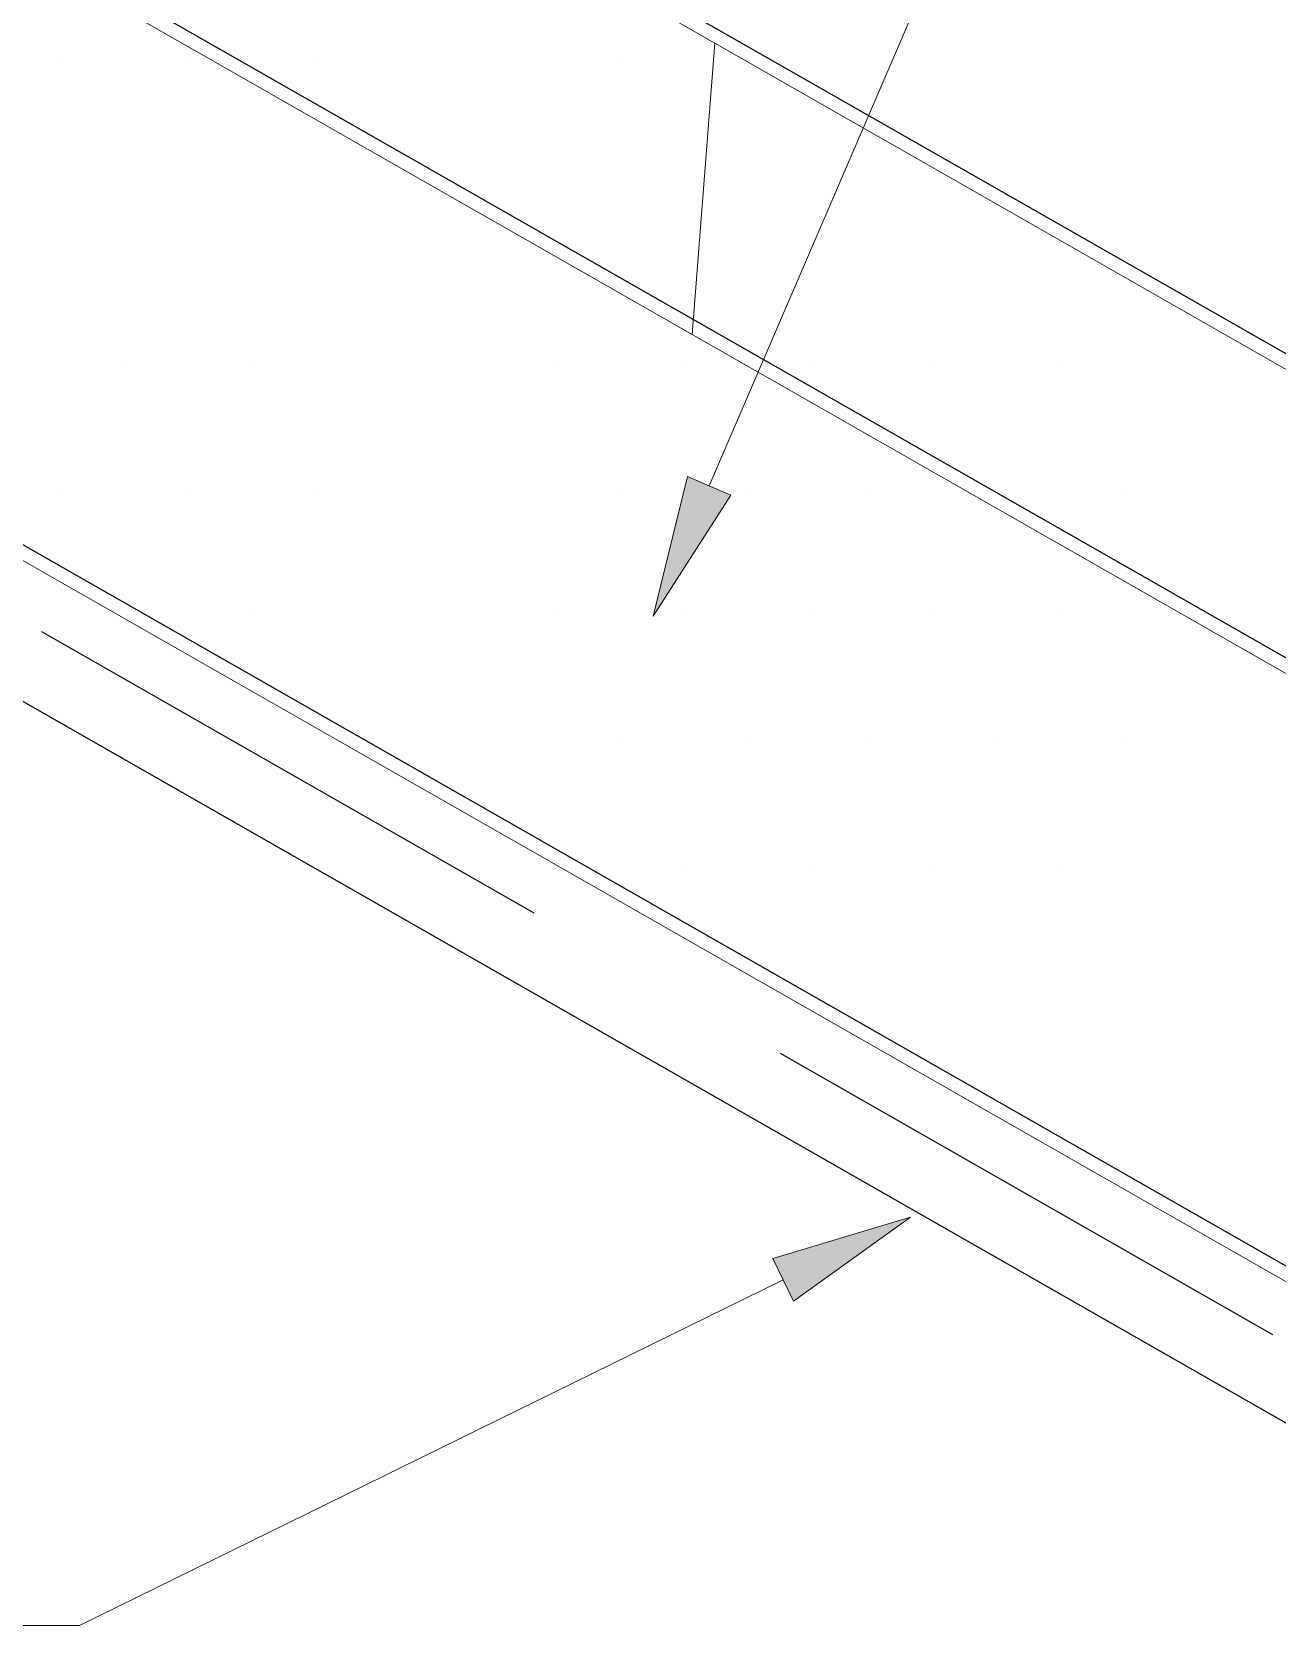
# Model space of a CAD drawing. Extents: x -1140 to 5605, y -816 to 2382.
# Drawn here: x -521.1 to -481.6, y 295 to 345.8 of the extents above; entities that cross this region are included whole.
import ezdxf

# ---------------------------------------------------------------- set-up
doc = ezdxf.new("R2010")
doc.units = 0
doc.header["$MEASUREMENT"] = 0
doc.linetypes.add('AI-Linetype-54', pattern=[27.008151, 18.005434, -9.002717])
for name, color, linetype, lineweight in [('.ATI-HATCH', 7, 'Continuous', 0), ('.ATI-TEXT', 7, 'Continuous', 0), ('G-ANNO-TTLB', 7, 'Continuous', 0), ('TYVEK', 7, 'Continuous', 0)]:
    doc.layers.add(name, color=color, linetype=linetype, lineweight=lineweight)

# ---------------------------------------------------------------- blocks, each defined once
blk = doc.blocks.new('Block_22')
at = {"layer": '.ATI-HATCH'}
for points, knots in [([(-564.177, 382.372), (-564.177, 382.372), (-572.578, 377.512), (-572.578, 377.512), (-572.578, 377.512), (-500.137, 336.146), (-500.137, 336.146), (-500.137, 336.146), (-499.417, 345.393), (-499.417, 345.393), (-499.417, 345.393), (-564.177, 382.372), (-564.177, 382.372)], [0, 0, 0, 0, 1, 1, 1, 2, 2, 2, 3, 3, 3, 4, 4, 4, 4]), ([(-572.578, 377.512), (-572.578, 377.512), (-580.979, 372.652), (-580.979, 372.652), (-580.979, 372.652), (-589.38, 367.791), (-589.38, 367.791), (-589.38, 367.791), (-454.944, 291.025), (-454.944, 291.025), (-454.944, 291.025), (-438.142, 300.746), (-438.142, 300.746), (-438.142, 300.746), (-572.578, 377.512), (-572.578, 377.512)], [0, 0, 0, 0, 1, 1, 1, 2, 2, 2, 3, 3, 3, 4, 4, 4, 5, 5, 5, 5]), ([(-499.417, 345.393), (-499.417, 345.393), (-500.137, 336.146), (-500.137, 336.146), (-500.137, 336.146), (-456.915, 311.466), (-456.915, 311.466), (-456.915, 311.466), (-456.196, 320.713), (-456.196, 320.713), (-456.196, 320.713), (-499.417, 345.393), (-499.417, 345.393)], [0, 0, 0, 0, 1, 1, 1, 2, 2, 2, 3, 3, 3, 4, 4, 4, 4])]:
    blk.add_open_spline(points, degree=3, knots=knots, dxfattribs=at)
at = {"layer": '.ATI-HATCH', "color": 8, "lineweight": 0, "true_color": 0x808080}
for points in [[(-520.089, 344.76), (-520.089, 344.76), (-520.089, 344.76), (-520.089, 344.76)], [(-518.738, 344.76), (-518.738, 344.76), (-518.738, 344.76), (-518.738, 344.76)], [(-517.388, 344.76), (-517.388, 344.76), (-517.388, 344.76), (-517.388, 344.76)], [(-516.038, 344.76), (-516.038, 344.76), (-516.038, 344.76), (-516.038, 344.76)], [(-514.687, 344.76), (-514.687, 344.76), (-514.687, 344.76), (-514.687, 344.76)], [(-513.337, 344.76), (-513.337, 344.76), (-513.337, 344.76), (-513.337, 344.76)], [(-511.986, 344.76), (-511.986, 344.76), (-511.986, 344.76), (-511.986, 344.76)], [(-510.636, 344.76), (-510.636, 344.76), (-510.636, 344.76), (-510.636, 344.76)], [(-509.286, 344.76), (-509.286, 344.76), (-509.286, 344.76), (-509.286, 344.76)], [(-507.935, 344.76), (-507.935, 344.76), (-507.935, 344.76), (-507.935, 344.76)], [(-506.585, 344.76), (-506.585, 344.76), (-506.585, 344.76), (-506.585, 344.76)], [(-505.234, 344.76), (-505.234, 344.76), (-505.234, 344.76), (-505.234, 344.76)], [(-503.884, 344.76), (-503.884, 344.76), (-503.884, 344.76), (-503.884, 344.76)], [(-502.534, 344.76), (-502.534, 344.76), (-502.534, 344.76), (-502.534, 344.76)], [(-501.183, 344.76), (-501.183, 344.76), (-501.183, 344.76), (-501.183, 344.76)], [(-499.833, 344.76), (-499.833, 344.76), (-499.833, 344.76), (-499.833, 344.76)], [(-498.482, 344.76), (-498.482, 344.76), (-498.482, 344.76), (-498.482, 344.76)], [(-520.764, 343.41), (-520.764, 343.41), (-520.764, 343.41), (-520.764, 343.41)], [(-519.414, 343.41), (-519.414, 343.41), (-519.414, 343.41), (-519.414, 343.41)], [(-518.063, 343.41), (-518.063, 343.41), (-518.063, 343.41), (-518.063, 343.41)], [(-516.713, 343.41), (-516.713, 343.41), (-516.713, 343.41), (-516.713, 343.41)], [(-515.362, 343.41), (-515.362, 343.41), (-515.362, 343.41), (-515.362, 343.41)], [(-514.012, 343.41), (-514.012, 343.41), (-514.012, 343.41), (-514.012, 343.41)], [(-512.662, 343.41), (-512.662, 343.41), (-512.662, 343.41), (-512.662, 343.41)], [(-511.311, 343.41), (-511.311, 343.41), (-511.311, 343.41), (-511.311, 343.41)], [(-509.961, 343.41), (-509.961, 343.41), (-509.961, 343.41), (-509.961, 343.41)], [(-508.61, 343.41), (-508.61, 343.41), (-508.61, 343.41), (-508.61, 343.41)], [(-507.26, 343.41), (-507.26, 343.41), (-507.26, 343.41), (-507.26, 343.41)], [(-505.91, 343.41), (-505.91, 343.41), (-505.91, 343.41), (-505.91, 343.41)], [(-504.559, 343.41), (-504.559, 343.41), (-504.559, 343.41), (-504.559, 343.41)], [(-503.209, 343.41), (-503.209, 343.41), (-503.209, 343.41), (-503.209, 343.41)], [(-501.858, 343.41), (-501.858, 343.41), (-501.858, 343.41), (-501.858, 343.41)], [(-500.508, 343.41), (-500.508, 343.41), (-500.508, 343.41), (-500.508, 343.41)], [(-499.158, 343.41), (-499.158, 343.41), (-499.158, 343.41), (-499.158, 343.41)], [(-497.807, 343.41), (-497.807, 343.41), (-497.807, 343.41), (-497.807, 343.41)], [(-496.457, 343.41), (-496.457, 343.41), (-496.457, 343.41), (-496.457, 343.41)], [(-520.089, 342.059), (-520.089, 342.059), (-520.089, 342.059), (-520.089, 342.059)], [(-518.738, 342.059), (-518.738, 342.059), (-518.738, 342.059), (-518.738, 342.059)], [(-517.388, 342.059), (-517.388, 342.059), (-517.388, 342.059), (-517.388, 342.059)], [(-516.038, 342.059), (-516.038, 342.059), (-516.038, 342.059), (-516.038, 342.059)], [(-514.687, 342.059), (-514.687, 342.059), (-514.687, 342.059), (-514.687, 342.059)], [(-513.337, 342.059), (-513.337, 342.059), (-513.337, 342.059), (-513.337, 342.059)], [(-511.986, 342.059), (-511.986, 342.059), (-511.986, 342.059), (-511.986, 342.059)], [(-510.636, 342.059), (-510.636, 342.059), (-510.636, 342.059), (-510.636, 342.059)], [(-509.286, 342.059), (-509.286, 342.059), (-509.286, 342.059), (-509.286, 342.059)], [(-507.935, 342.059), (-507.935, 342.059), (-507.935, 342.059), (-507.935, 342.059)], [(-506.585, 342.059), (-506.585, 342.059), (-506.585, 342.059), (-506.585, 342.059)], [(-505.234, 342.059), (-505.234, 342.059), (-505.234, 342.059), (-505.234, 342.059)], [(-503.884, 342.059), (-503.884, 342.059), (-503.884, 342.059), (-503.884, 342.059)], [(-502.534, 342.059), (-502.534, 342.059), (-502.534, 342.059), (-502.534, 342.059)], [(-501.183, 342.059), (-501.183, 342.059), (-501.183, 342.059), (-501.183, 342.059)], [(-499.833, 342.059), (-499.833, 342.059), (-499.833, 342.059), (-499.833, 342.059)], [(-498.482, 342.059), (-498.482, 342.059), (-498.482, 342.059), (-498.482, 342.059)], [(-497.132, 342.059), (-497.132, 342.059), (-497.132, 342.059), (-497.132, 342.059)], [(-495.782, 342.059), (-495.782, 342.059), (-495.782, 342.059), (-495.782, 342.059)], [(-494.431, 342.059), (-494.431, 342.059), (-494.431, 342.059), (-494.431, 342.059)], [(-520.764, 340.709), (-520.764, 340.709), (-520.764, 340.709), (-520.764, 340.709)], [(-519.414, 340.709), (-519.414, 340.709), (-519.414, 340.709), (-519.414, 340.709)], [(-518.063, 340.709), (-518.063, 340.709), (-518.063, 340.709), (-518.063, 340.709)], [(-516.713, 340.709), (-516.713, 340.709), (-516.713, 340.709), (-516.713, 340.709)], [(-515.362, 340.709), (-515.362, 340.709), (-515.362, 340.709), (-515.362, 340.709)], [(-514.012, 340.709), (-514.012, 340.709), (-514.012, 340.709), (-514.012, 340.709)], [(-512.662, 340.709), (-512.662, 340.709), (-512.662, 340.709), (-512.662, 340.709)], [(-511.311, 340.709), (-511.311, 340.709), (-511.311, 340.709), (-511.311, 340.709)], [(-509.961, 340.709), (-509.961, 340.709), (-509.961, 340.709), (-509.961, 340.709)], [(-508.61, 340.709), (-508.61, 340.709), (-508.61, 340.709), (-508.61, 340.709)], [(-507.26, 340.709), (-507.26, 340.709), (-507.26, 340.709), (-507.26, 340.709)], [(-505.91, 340.709), (-505.91, 340.709), (-505.91, 340.709), (-505.91, 340.709)], [(-504.559, 340.709), (-504.559, 340.709), (-504.559, 340.709), (-504.559, 340.709)], [(-503.209, 340.709), (-503.209, 340.709), (-503.209, 340.709), (-503.209, 340.709)], [(-501.858, 340.709), (-501.858, 340.709), (-501.858, 340.709), (-501.858, 340.709)], [(-500.508, 340.709), (-500.508, 340.709), (-500.508, 340.709), (-500.508, 340.709)], [(-499.158, 340.709), (-499.158, 340.709), (-499.158, 340.709), (-499.158, 340.709)], [(-497.807, 340.709), (-497.807, 340.709), (-497.807, 340.709), (-497.807, 340.709)], [(-496.457, 340.709), (-496.457, 340.709), (-496.457, 340.709), (-496.457, 340.709)], [(-495.106, 340.709), (-495.106, 340.709), (-495.106, 340.709), (-495.106, 340.709)], [(-493.756, 340.709), (-493.756, 340.709), (-493.756, 340.709), (-493.756, 340.709)], [(-492.406, 340.709), (-492.406, 340.709), (-492.406, 340.709), (-492.406, 340.709)], [(-520.089, 339.358), (-520.089, 339.358), (-520.089, 339.358), (-520.089, 339.358)], [(-518.738, 339.358), (-518.738, 339.358), (-518.738, 339.358), (-518.738, 339.358)], [(-517.388, 339.358), (-517.388, 339.358), (-517.388, 339.358), (-517.388, 339.358)], [(-516.038, 339.358), (-516.038, 339.358), (-516.038, 339.358), (-516.038, 339.358)], [(-514.687, 339.358), (-514.687, 339.358), (-514.687, 339.358), (-514.687, 339.358)], [(-513.337, 339.358), (-513.337, 339.358), (-513.337, 339.358), (-513.337, 339.358)], [(-511.986, 339.358), (-511.986, 339.358), (-511.986, 339.358), (-511.986, 339.358)], [(-510.636, 339.358), (-510.636, 339.358), (-510.636, 339.358), (-510.636, 339.358)], [(-509.286, 339.358), (-509.286, 339.358), (-509.286, 339.358), (-509.286, 339.358)], [(-507.935, 339.358), (-507.935, 339.358), (-507.935, 339.358), (-507.935, 339.358)], [(-506.585, 339.358), (-506.585, 339.358), (-506.585, 339.358), (-506.585, 339.358)], [(-505.234, 339.358), (-505.234, 339.358), (-505.234, 339.358), (-505.234, 339.358)], [(-503.884, 339.358), (-503.884, 339.358), (-503.884, 339.358), (-503.884, 339.358)], [(-502.534, 339.358), (-502.534, 339.358), (-502.534, 339.358), (-502.534, 339.358)], [(-501.183, 339.358), (-501.183, 339.358), (-501.183, 339.358), (-501.183, 339.358)], [(-499.833, 339.358), (-499.833, 339.358), (-499.833, 339.358), (-499.833, 339.358)], [(-498.482, 339.358), (-498.482, 339.358), (-498.482, 339.358), (-498.482, 339.358)], [(-497.132, 339.358), (-497.132, 339.358), (-497.132, 339.358), (-497.132, 339.358)], [(-495.782, 339.358), (-495.782, 339.358), (-495.782, 339.358), (-495.782, 339.358)], [(-494.431, 339.358), (-494.431, 339.358), (-494.431, 339.358), (-494.431, 339.358)], [(-493.081, 339.358), (-493.081, 339.358), (-493.081, 339.358), (-493.081, 339.358)], [(-491.73, 339.358), (-491.73, 339.358), (-491.73, 339.358), (-491.73, 339.358)], [(-490.38, 339.358), (-490.38, 339.358), (-490.38, 339.358), (-490.38, 339.358)], [(-489.029, 339.358), (-489.029, 339.358), (-489.029, 339.358), (-489.029, 339.358)], [(-520.764, 338.008), (-520.764, 338.008), (-520.764, 338.008), (-520.764, 338.008)], [(-519.414, 338.008), (-519.414, 338.008), (-519.414, 338.008), (-519.414, 338.008)], [(-518.063, 338.008), (-518.063, 338.008), (-518.063, 338.008), (-518.063, 338.008)], [(-516.713, 338.008), (-516.713, 338.008), (-516.713, 338.008), (-516.713, 338.008)], [(-515.362, 338.008), (-515.362, 338.008), (-515.362, 338.008), (-515.362, 338.008)], [(-514.012, 338.008), (-514.012, 338.008), (-514.012, 338.008), (-514.012, 338.008)], [(-512.662, 338.008), (-512.662, 338.008), (-512.662, 338.008), (-512.662, 338.008)], [(-511.311, 338.008), (-511.311, 338.008), (-511.311, 338.008), (-511.311, 338.008)], [(-509.961, 338.008), (-509.961, 338.008), (-509.961, 338.008), (-509.961, 338.008)], [(-508.61, 338.008), (-508.61, 338.008), (-508.61, 338.008), (-508.61, 338.008)], [(-507.26, 338.008), (-507.26, 338.008), (-507.26, 338.008), (-507.26, 338.008)], [(-505.91, 338.008), (-505.91, 338.008), (-505.91, 338.008), (-505.91, 338.008)], [(-504.559, 338.008), (-504.559, 338.008), (-504.559, 338.008), (-504.559, 338.008)], [(-503.209, 338.008), (-503.209, 338.008), (-503.209, 338.008), (-503.209, 338.008)], [(-501.858, 338.008), (-501.858, 338.008), (-501.858, 338.008), (-501.858, 338.008)], [(-500.508, 338.008), (-500.508, 338.008), (-500.508, 338.008), (-500.508, 338.008)], [(-499.158, 338.008), (-499.158, 338.008), (-499.158, 338.008), (-499.158, 338.008)], [(-497.807, 338.008), (-497.807, 338.008), (-497.807, 338.008), (-497.807, 338.008)], [(-496.457, 338.008), (-496.457, 338.008), (-496.457, 338.008), (-496.457, 338.008)], [(-495.106, 338.008), (-495.106, 338.008), (-495.106, 338.008), (-495.106, 338.008)], [(-493.756, 338.008), (-493.756, 338.008), (-493.756, 338.008), (-493.756, 338.008)], [(-492.406, 338.008), (-492.406, 338.008), (-492.406, 338.008), (-492.406, 338.008)], [(-491.055, 338.008), (-491.055, 338.008), (-491.055, 338.008), (-491.055, 338.008)], [(-489.705, 338.008), (-489.705, 338.008), (-489.705, 338.008), (-489.705, 338.008)], [(-488.354, 338.008), (-488.354, 338.008), (-488.354, 338.008), (-488.354, 338.008)], [(-487.004, 338.008), (-487.004, 338.008), (-487.004, 338.008), (-487.004, 338.008)], [(-520.089, 336.658), (-520.089, 336.658), (-520.089, 336.658), (-520.089, 336.658)], [(-518.738, 336.658), (-518.738, 336.658), (-518.738, 336.658), (-518.738, 336.658)], [(-517.388, 336.658), (-517.388, 336.658), (-517.388, 336.658), (-517.388, 336.658)], [(-516.038, 336.658), (-516.038, 336.658), (-516.038, 336.658), (-516.038, 336.658)], [(-514.687, 336.658), (-514.687, 336.658), (-514.687, 336.658), (-514.687, 336.658)], [(-513.337, 336.658), (-513.337, 336.658), (-513.337, 336.658), (-513.337, 336.658)], [(-511.986, 336.658), (-511.986, 336.658), (-511.986, 336.658), (-511.986, 336.658)], [(-510.636, 336.658), (-510.636, 336.658), (-510.636, 336.658), (-510.636, 336.658)], [(-509.286, 336.658), (-509.286, 336.658), (-509.286, 336.658), (-509.286, 336.658)], [(-507.935, 336.658), (-507.935, 336.658), (-507.935, 336.658), (-507.935, 336.658)], [(-506.585, 336.658), (-506.585, 336.658), (-506.585, 336.658), (-506.585, 336.658)], [(-505.234, 336.658), (-505.234, 336.658), (-505.234, 336.658), (-505.234, 336.658)], [(-503.884, 336.658), (-503.884, 336.658), (-503.884, 336.658), (-503.884, 336.658)], [(-502.534, 336.658), (-502.534, 336.658), (-502.534, 336.658), (-502.534, 336.658)], [(-501.183, 336.658), (-501.183, 336.658), (-501.183, 336.658), (-501.183, 336.658)], [(-499.833, 336.658), (-499.833, 336.658), (-499.833, 336.658), (-499.833, 336.658)], [(-498.482, 336.658), (-498.482, 336.658), (-498.482, 336.658), (-498.482, 336.658)], [(-497.132, 336.658), (-497.132, 336.658), (-497.132, 336.658), (-497.132, 336.658)], [(-495.782, 336.658), (-495.782, 336.658), (-495.782, 336.658), (-495.782, 336.658)], [(-494.431, 336.658), (-494.431, 336.658), (-494.431, 336.658), (-494.431, 336.658)], [(-493.081, 336.658), (-493.081, 336.658), (-493.081, 336.658), (-493.081, 336.658)], [(-491.73, 336.658), (-491.73, 336.658), (-491.73, 336.658), (-491.73, 336.658)], [(-490.38, 336.658), (-490.38, 336.658), (-490.38, 336.658), (-490.38, 336.658)], [(-489.029, 336.658), (-489.029, 336.658), (-489.029, 336.658), (-489.029, 336.658)], [(-487.679, 336.658), (-487.679, 336.658), (-487.679, 336.658), (-487.679, 336.658)], [(-486.329, 336.658), (-486.329, 336.658), (-486.329, 336.658), (-486.329, 336.658)], [(-484.978, 336.658), (-484.978, 336.658), (-484.978, 336.658), (-484.978, 336.658)], [(-520.764, 335.307), (-520.764, 335.307), (-520.764, 335.307), (-520.764, 335.307)], [(-519.414, 335.307), (-519.414, 335.307), (-519.414, 335.307), (-519.414, 335.307)], [(-518.063, 335.307), (-518.063, 335.307), (-518.063, 335.307), (-518.063, 335.307)], [(-516.713, 335.307), (-516.713, 335.307), (-516.713, 335.307), (-516.713, 335.307)], [(-515.362, 335.307), (-515.362, 335.307), (-515.362, 335.307), (-515.362, 335.307)], [(-514.012, 335.307), (-514.012, 335.307), (-514.012, 335.307), (-514.012, 335.307)], [(-512.662, 335.307), (-512.662, 335.307), (-512.662, 335.307), (-512.662, 335.307)], [(-511.311, 335.307), (-511.311, 335.307), (-511.311, 335.307), (-511.311, 335.307)], [(-509.961, 335.307), (-509.961, 335.307), (-509.961, 335.307), (-509.961, 335.307)], [(-508.61, 335.307), (-508.61, 335.307), (-508.61, 335.307), (-508.61, 335.307)], [(-507.26, 335.307), (-507.26, 335.307), (-507.26, 335.307), (-507.26, 335.307)], [(-505.91, 335.307), (-505.91, 335.307), (-505.91, 335.307), (-505.91, 335.307)], [(-504.559, 335.307), (-504.559, 335.307), (-504.559, 335.307), (-504.559, 335.307)], [(-503.209, 335.307), (-503.209, 335.307), (-503.209, 335.307), (-503.209, 335.307)], [(-501.858, 335.307), (-501.858, 335.307), (-501.858, 335.307), (-501.858, 335.307)], [(-500.508, 335.307), (-500.508, 335.307), (-500.508, 335.307), (-500.508, 335.307)], [(-499.158, 335.307), (-499.158, 335.307), (-499.158, 335.307), (-499.158, 335.307)], [(-497.807, 335.307), (-497.807, 335.307), (-497.807, 335.307), (-497.807, 335.307)], [(-496.457, 335.307), (-496.457, 335.307), (-496.457, 335.307), (-496.457, 335.307)], [(-495.106, 335.307), (-495.106, 335.307), (-495.106, 335.307), (-495.106, 335.307)], [(-493.756, 335.307), (-493.756, 335.307), (-493.756, 335.307), (-493.756, 335.307)], [(-492.406, 335.307), (-492.406, 335.307), (-492.406, 335.307), (-492.406, 335.307)], [(-491.055, 335.307), (-491.055, 335.307), (-491.055, 335.307), (-491.055, 335.307)], [(-489.705, 335.307), (-489.705, 335.307), (-489.705, 335.307), (-489.705, 335.307)], [(-488.354, 335.307), (-488.354, 335.307), (-488.354, 335.307), (-488.354, 335.307)], [(-487.004, 335.307), (-487.004, 335.307), (-487.004, 335.307), (-487.004, 335.307)], [(-485.653, 335.307), (-485.653, 335.307), (-485.653, 335.307), (-485.653, 335.307)], [(-484.303, 335.307), (-484.303, 335.307), (-484.303, 335.307), (-484.303, 335.307)], [(-482.953, 335.307), (-482.953, 335.307), (-482.953, 335.307), (-482.953, 335.307)], [(-520.089, 333.957), (-520.089, 333.957), (-520.089, 333.957), (-520.089, 333.957)], [(-518.738, 333.957), (-518.738, 333.957), (-518.738, 333.957), (-518.738, 333.957)], [(-517.388, 333.957), (-517.388, 333.957), (-517.388, 333.957), (-517.388, 333.957)], [(-516.038, 333.957), (-516.038, 333.957), (-516.038, 333.957), (-516.038, 333.957)], [(-514.687, 333.957), (-514.687, 333.957), (-514.687, 333.957), (-514.687, 333.957)], [(-513.337, 333.957), (-513.337, 333.957), (-513.337, 333.957), (-513.337, 333.957)], [(-511.986, 333.957), (-511.986, 333.957), (-511.986, 333.957), (-511.986, 333.957)], [(-510.636, 333.957), (-510.636, 333.957), (-510.636, 333.957), (-510.636, 333.957)], [(-509.286, 333.957), (-509.286, 333.957), (-509.286, 333.957), (-509.286, 333.957)], [(-507.935, 333.957), (-507.935, 333.957), (-507.935, 333.957), (-507.935, 333.957)], [(-506.585, 333.957), (-506.585, 333.957), (-506.585, 333.957), (-506.585, 333.957)], [(-505.234, 333.957), (-505.234, 333.957), (-505.234, 333.957), (-505.234, 333.957)], [(-503.884, 333.957), (-503.884, 333.957), (-503.884, 333.957), (-503.884, 333.957)], [(-502.534, 333.957), (-502.534, 333.957), (-502.534, 333.957), (-502.534, 333.957)], [(-501.183, 333.957), (-501.183, 333.957), (-501.183, 333.957), (-501.183, 333.957)], [(-499.833, 333.957), (-499.833, 333.957), (-499.833, 333.957), (-499.833, 333.957)], [(-498.482, 333.957), (-498.482, 333.957), (-498.482, 333.957), (-498.482, 333.957)], [(-497.132, 333.957), (-497.132, 333.957), (-497.132, 333.957), (-497.132, 333.957)], [(-495.782, 333.957), (-495.782, 333.957), (-495.782, 333.957), (-495.782, 333.957)], [(-494.431, 333.957), (-494.431, 333.957), (-494.431, 333.957), (-494.431, 333.957)], [(-493.081, 333.957), (-493.081, 333.957), (-493.081, 333.957), (-493.081, 333.957)], [(-491.73, 333.957), (-491.73, 333.957), (-491.73, 333.957), (-491.73, 333.957)], [(-490.38, 333.957), (-490.38, 333.957), (-490.38, 333.957), (-490.38, 333.957)], [(-489.029, 333.957), (-489.029, 333.957), (-489.029, 333.957), (-489.029, 333.957)], [(-487.679, 333.957), (-487.679, 333.957), (-487.679, 333.957), (-487.679, 333.957)], [(-486.329, 333.957), (-486.329, 333.957), (-486.329, 333.957), (-486.329, 333.957)], [(-484.978, 333.957), (-484.978, 333.957), (-484.978, 333.957), (-484.978, 333.957)], [(-483.628, 333.957), (-483.628, 333.957), (-483.628, 333.957), (-483.628, 333.957)], [(-482.277, 333.957), (-482.277, 333.957), (-482.277, 333.957), (-482.277, 333.957)], [(-520.764, 332.606), (-520.764, 332.606), (-520.764, 332.606), (-520.764, 332.606)], [(-519.414, 332.606), (-519.414, 332.606), (-519.414, 332.606), (-519.414, 332.606)], [(-518.063, 332.606), (-518.063, 332.606), (-518.063, 332.606), (-518.063, 332.606)], [(-516.713, 332.606), (-516.713, 332.606), (-516.713, 332.606), (-516.713, 332.606)], [(-515.362, 332.606), (-515.362, 332.606), (-515.362, 332.606), (-515.362, 332.606)], [(-514.012, 332.606), (-514.012, 332.606), (-514.012, 332.606), (-514.012, 332.606)], [(-512.662, 332.606), (-512.662, 332.606), (-512.662, 332.606), (-512.662, 332.606)], [(-511.311, 332.606), (-511.311, 332.606), (-511.311, 332.606), (-511.311, 332.606)], [(-509.961, 332.606), (-509.961, 332.606), (-509.961, 332.606), (-509.961, 332.606)], [(-508.61, 332.606), (-508.61, 332.606), (-508.61, 332.606), (-508.61, 332.606)], [(-507.26, 332.606), (-507.26, 332.606), (-507.26, 332.606), (-507.26, 332.606)], [(-505.91, 332.606), (-505.91, 332.606), (-505.91, 332.606), (-505.91, 332.606)], [(-504.559, 332.606), (-504.559, 332.606), (-504.559, 332.606), (-504.559, 332.606)], [(-503.209, 332.606), (-503.209, 332.606), (-503.209, 332.606), (-503.209, 332.606)], [(-501.858, 332.606), (-501.858, 332.606), (-501.858, 332.606), (-501.858, 332.606)], [(-500.508, 332.606), (-500.508, 332.606), (-500.508, 332.606), (-500.508, 332.606)], [(-499.158, 332.606), (-499.158, 332.606), (-499.158, 332.606), (-499.158, 332.606)], [(-497.807, 332.606), (-497.807, 332.606), (-497.807, 332.606), (-497.807, 332.606)], [(-496.457, 332.606), (-496.457, 332.606), (-496.457, 332.606), (-496.457, 332.606)], [(-495.106, 332.606), (-495.106, 332.606), (-495.106, 332.606), (-495.106, 332.606)], [(-493.756, 332.606), (-493.756, 332.606), (-493.756, 332.606), (-493.756, 332.606)], [(-492.406, 332.606), (-492.406, 332.606), (-492.406, 332.606), (-492.406, 332.606)], [(-491.055, 332.606), (-491.055, 332.606), (-491.055, 332.606), (-491.055, 332.606)], [(-489.705, 332.606), (-489.705, 332.606), (-489.705, 332.606), (-489.705, 332.606)], [(-488.354, 332.606), (-488.354, 332.606), (-488.354, 332.606), (-488.354, 332.606)], [(-487.004, 332.606), (-487.004, 332.606), (-487.004, 332.606), (-487.004, 332.606)], [(-485.653, 332.606), (-485.653, 332.606), (-485.653, 332.606), (-485.653, 332.606)], [(-484.303, 332.606), (-484.303, 332.606), (-484.303, 332.606), (-484.303, 332.606)], [(-482.953, 332.606), (-482.953, 332.606), (-482.953, 332.606), (-482.953, 332.606)], [(-481.602, 332.606), (-481.602, 332.606), (-481.602, 332.606), (-481.602, 332.606)], [(-520.089, 331.256), (-520.089, 331.256), (-520.089, 331.256), (-520.089, 331.256)], [(-518.738, 331.256), (-518.738, 331.256), (-518.738, 331.256), (-518.738, 331.256)], [(-517.388, 331.256), (-517.388, 331.256), (-517.388, 331.256), (-517.388, 331.256)], [(-516.038, 331.256), (-516.038, 331.256), (-516.038, 331.256), (-516.038, 331.256)], [(-514.687, 331.256), (-514.687, 331.256), (-514.687, 331.256), (-514.687, 331.256)], [(-513.337, 331.256), (-513.337, 331.256), (-513.337, 331.256), (-513.337, 331.256)], [(-511.986, 331.256), (-511.986, 331.256), (-511.986, 331.256), (-511.986, 331.256)], [(-510.636, 331.256), (-510.636, 331.256), (-510.636, 331.256), (-510.636, 331.256)], [(-509.286, 331.256), (-509.286, 331.256), (-509.286, 331.256), (-509.286, 331.256)], [(-507.935, 331.256), (-507.935, 331.256), (-507.935, 331.256), (-507.935, 331.256)], [(-506.585, 331.256), (-506.585, 331.256), (-506.585, 331.256), (-506.585, 331.256)], [(-505.234, 331.256), (-505.234, 331.256), (-505.234, 331.256), (-505.234, 331.256)], [(-503.884, 331.256), (-503.884, 331.256), (-503.884, 331.256), (-503.884, 331.256)], [(-502.534, 331.256), (-502.534, 331.256), (-502.534, 331.256), (-502.534, 331.256)], [(-501.183, 331.256), (-501.183, 331.256), (-501.183, 331.256), (-501.183, 331.256)], [(-499.833, 331.256), (-499.833, 331.256), (-499.833, 331.256), (-499.833, 331.256)], [(-498.482, 331.256), (-498.482, 331.256), (-498.482, 331.256), (-498.482, 331.256)], [(-497.132, 331.256), (-497.132, 331.256), (-497.132, 331.256), (-497.132, 331.256)], [(-495.782, 331.256), (-495.782, 331.256), (-495.782, 331.256), (-495.782, 331.256)], [(-494.431, 331.256), (-494.431, 331.256), (-494.431, 331.256), (-494.431, 331.256)], [(-493.081, 331.256), (-493.081, 331.256), (-493.081, 331.256), (-493.081, 331.256)], [(-491.73, 331.256), (-491.73, 331.256), (-491.73, 331.256), (-491.73, 331.256)], [(-490.38, 331.256), (-490.38, 331.256), (-490.38, 331.256), (-490.38, 331.256)], [(-489.029, 331.256), (-489.029, 331.256), (-489.029, 331.256), (-489.029, 331.256)], [(-487.679, 331.256), (-487.679, 331.256), (-487.679, 331.256), (-487.679, 331.256)], [(-486.329, 331.256), (-486.329, 331.256), (-486.329, 331.256), (-486.329, 331.256)], [(-484.978, 331.256), (-484.978, 331.256), (-484.978, 331.256), (-484.978, 331.256)], [(-483.628, 331.256), (-483.628, 331.256), (-483.628, 331.256), (-483.628, 331.256)], [(-482.277, 331.256), (-482.277, 331.256), (-482.277, 331.256), (-482.277, 331.256)], [(-520.764, 329.905), (-520.764, 329.905), (-520.764, 329.905), (-520.764, 329.905)], [(-519.414, 329.905), (-519.414, 329.905), (-519.414, 329.905), (-519.414, 329.905)], [(-518.063, 329.905), (-518.063, 329.905), (-518.063, 329.905), (-518.063, 329.905)], [(-516.713, 329.905), (-516.713, 329.905), (-516.713, 329.905), (-516.713, 329.905)], [(-515.362, 329.905), (-515.362, 329.905), (-515.362, 329.905), (-515.362, 329.905)], [(-514.012, 329.905), (-514.012, 329.905), (-514.012, 329.905), (-514.012, 329.905)], [(-512.662, 329.905), (-512.662, 329.905), (-512.662, 329.905), (-512.662, 329.905)], [(-511.311, 329.905), (-511.311, 329.905), (-511.311, 329.905), (-511.311, 329.905)], [(-509.961, 329.905), (-509.961, 329.905), (-509.961, 329.905), (-509.961, 329.905)], [(-508.61, 329.905), (-508.61, 329.905), (-508.61, 329.905), (-508.61, 329.905)], [(-507.26, 329.905), (-507.26, 329.905), (-507.26, 329.905), (-507.26, 329.905)], [(-505.91, 329.905), (-505.91, 329.905), (-505.91, 329.905), (-505.91, 329.905)], [(-504.559, 329.905), (-504.559, 329.905), (-504.559, 329.905), (-504.559, 329.905)], [(-503.209, 329.905), (-503.209, 329.905), (-503.209, 329.905), (-503.209, 329.905)], [(-501.858, 329.905), (-501.858, 329.905), (-501.858, 329.905), (-501.858, 329.905)], [(-500.508, 329.905), (-500.508, 329.905), (-500.508, 329.905), (-500.508, 329.905)], [(-499.158, 329.905), (-499.158, 329.905), (-499.158, 329.905), (-499.158, 329.905)], [(-497.807, 329.905), (-497.807, 329.905), (-497.807, 329.905), (-497.807, 329.905)], [(-496.457, 329.905), (-496.457, 329.905), (-496.457, 329.905), (-496.457, 329.905)], [(-495.106, 329.905), (-495.106, 329.905), (-495.106, 329.905), (-495.106, 329.905)], [(-493.756, 329.905), (-493.756, 329.905), (-493.756, 329.905), (-493.756, 329.905)], [(-492.406, 329.905), (-492.406, 329.905), (-492.406, 329.905), (-492.406, 329.905)], [(-491.055, 329.905), (-491.055, 329.905), (-491.055, 329.905), (-491.055, 329.905)], [(-489.705, 329.905), (-489.705, 329.905), (-489.705, 329.905), (-489.705, 329.905)], [(-488.354, 329.905), (-488.354, 329.905), (-488.354, 329.905), (-488.354, 329.905)], [(-487.004, 329.905), (-487.004, 329.905), (-487.004, 329.905), (-487.004, 329.905)], [(-485.653, 329.905), (-485.653, 329.905), (-485.653, 329.905), (-485.653, 329.905)], [(-484.303, 329.905), (-484.303, 329.905), (-484.303, 329.905), (-484.303, 329.905)], [(-482.953, 329.905), (-482.953, 329.905), (-482.953, 329.905), (-482.953, 329.905)], [(-481.602, 329.905), (-481.602, 329.905), (-481.602, 329.905), (-481.602, 329.905)], [(-520.089, 328.555), (-520.089, 328.555), (-520.089, 328.555), (-520.089, 328.555)], [(-518.738, 328.555), (-518.738, 328.555), (-518.738, 328.555), (-518.738, 328.555)], [(-517.388, 328.555), (-517.388, 328.555), (-517.388, 328.555), (-517.388, 328.555)], [(-516.038, 328.555), (-516.038, 328.555), (-516.038, 328.555), (-516.038, 328.555)], [(-514.687, 328.555), (-514.687, 328.555), (-514.687, 328.555), (-514.687, 328.555)], [(-513.337, 328.555), (-513.337, 328.555), (-513.337, 328.555), (-513.337, 328.555)], [(-511.986, 328.555), (-511.986, 328.555), (-511.986, 328.555), (-511.986, 328.555)], [(-510.636, 328.555), (-510.636, 328.555), (-510.636, 328.555), (-510.636, 328.555)], [(-509.286, 328.555), (-509.286, 328.555), (-509.286, 328.555), (-509.286, 328.555)], [(-507.935, 328.555), (-507.935, 328.555), (-507.935, 328.555), (-507.935, 328.555)], [(-506.585, 328.555), (-506.585, 328.555), (-506.585, 328.555), (-506.585, 328.555)], [(-505.234, 328.555), (-505.234, 328.555), (-505.234, 328.555), (-505.234, 328.555)], [(-503.884, 328.555), (-503.884, 328.555), (-503.884, 328.555), (-503.884, 328.555)], [(-502.534, 328.555), (-502.534, 328.555), (-502.534, 328.555), (-502.534, 328.555)], [(-501.183, 328.555), (-501.183, 328.555), (-501.183, 328.555), (-501.183, 328.555)], [(-499.833, 328.555), (-499.833, 328.555), (-499.833, 328.555), (-499.833, 328.555)], [(-498.482, 328.555), (-498.482, 328.555), (-498.482, 328.555), (-498.482, 328.555)], [(-497.132, 328.555), (-497.132, 328.555), (-497.132, 328.555), (-497.132, 328.555)], [(-495.782, 328.555), (-495.782, 328.555), (-495.782, 328.555), (-495.782, 328.555)], [(-494.431, 328.555), (-494.431, 328.555), (-494.431, 328.555), (-494.431, 328.555)], [(-493.081, 328.555), (-493.081, 328.555), (-493.081, 328.555), (-493.081, 328.555)], [(-491.73, 328.555), (-491.73, 328.555), (-491.73, 328.555), (-491.73, 328.555)], [(-490.38, 328.555), (-490.38, 328.555), (-490.38, 328.555), (-490.38, 328.555)], [(-489.029, 328.555), (-489.029, 328.555), (-489.029, 328.555), (-489.029, 328.555)], [(-487.679, 328.555), (-487.679, 328.555), (-487.679, 328.555), (-487.679, 328.555)], [(-486.329, 328.555), (-486.329, 328.555), (-486.329, 328.555), (-486.329, 328.555)], [(-484.978, 328.555), (-484.978, 328.555), (-484.978, 328.555), (-484.978, 328.555)], [(-483.628, 328.555), (-483.628, 328.555), (-483.628, 328.555), (-483.628, 328.555)], [(-482.277, 328.555), (-482.277, 328.555), (-482.277, 328.555), (-482.277, 328.555)], [(-518.063, 327.205), (-518.063, 327.205), (-518.063, 327.205), (-518.063, 327.205)], [(-516.713, 327.205), (-516.713, 327.205), (-516.713, 327.205), (-516.713, 327.205)], [(-515.362, 327.205), (-515.362, 327.205), (-515.362, 327.205), (-515.362, 327.205)], [(-514.012, 327.205), (-514.012, 327.205), (-514.012, 327.205), (-514.012, 327.205)], [(-512.662, 327.205), (-512.662, 327.205), (-512.662, 327.205), (-512.662, 327.205)], [(-511.311, 327.205), (-511.311, 327.205), (-511.311, 327.205), (-511.311, 327.205)], [(-509.961, 327.205), (-509.961, 327.205), (-509.961, 327.205), (-509.961, 327.205)], [(-508.61, 327.205), (-508.61, 327.205), (-508.61, 327.205), (-508.61, 327.205)], [(-507.26, 327.205), (-507.26, 327.205), (-507.26, 327.205), (-507.26, 327.205)], [(-505.91, 327.205), (-505.91, 327.205), (-505.91, 327.205), (-505.91, 327.205)], [(-504.559, 327.205), (-504.559, 327.205), (-504.559, 327.205), (-504.559, 327.205)], [(-503.209, 327.205), (-503.209, 327.205), (-503.209, 327.205), (-503.209, 327.205)], [(-501.858, 327.205), (-501.858, 327.205), (-501.858, 327.205), (-501.858, 327.205)], [(-500.508, 327.205), (-500.508, 327.205), (-500.508, 327.205), (-500.508, 327.205)], [(-499.158, 327.205), (-499.158, 327.205), (-499.158, 327.205), (-499.158, 327.205)], [(-497.807, 327.205), (-497.807, 327.205), (-497.807, 327.205), (-497.807, 327.205)], [(-496.457, 327.205), (-496.457, 327.205), (-496.457, 327.205), (-496.457, 327.205)], [(-495.106, 327.205), (-495.106, 327.205), (-495.106, 327.205), (-495.106, 327.205)], [(-493.756, 327.205), (-493.756, 327.205), (-493.756, 327.205), (-493.756, 327.205)], [(-492.406, 327.205), (-492.406, 327.205), (-492.406, 327.205), (-492.406, 327.205)], [(-491.055, 327.205), (-491.055, 327.205), (-491.055, 327.205), (-491.055, 327.205)], [(-489.705, 327.205), (-489.705, 327.205), (-489.705, 327.205), (-489.705, 327.205)], [(-488.354, 327.205), (-488.354, 327.205), (-488.354, 327.205), (-488.354, 327.205)], [(-487.004, 327.205), (-487.004, 327.205), (-487.004, 327.205), (-487.004, 327.205)], [(-485.653, 327.205), (-485.653, 327.205), (-485.653, 327.205), (-485.653, 327.205)], [(-484.303, 327.205), (-484.303, 327.205), (-484.303, 327.205), (-484.303, 327.205)], [(-482.953, 327.205), (-482.953, 327.205), (-482.953, 327.205), (-482.953, 327.205)], [(-481.602, 327.205), (-481.602, 327.205), (-481.602, 327.205), (-481.602, 327.205)], [(-514.687, 325.854), (-514.687, 325.854), (-514.687, 325.854), (-514.687, 325.854)], [(-513.337, 325.854), (-513.337, 325.854), (-513.337, 325.854), (-513.337, 325.854)], [(-511.986, 325.854), (-511.986, 325.854), (-511.986, 325.854), (-511.986, 325.854)], [(-510.636, 325.854), (-510.636, 325.854), (-510.636, 325.854), (-510.636, 325.854)], [(-509.286, 325.854), (-509.286, 325.854), (-509.286, 325.854), (-509.286, 325.854)], [(-507.935, 325.854), (-507.935, 325.854), (-507.935, 325.854), (-507.935, 325.854)], [(-506.585, 325.854), (-506.585, 325.854), (-506.585, 325.854), (-506.585, 325.854)], [(-505.234, 325.854), (-505.234, 325.854), (-505.234, 325.854), (-505.234, 325.854)], [(-503.884, 325.854), (-503.884, 325.854), (-503.884, 325.854), (-503.884, 325.854)], [(-502.534, 325.854), (-502.534, 325.854), (-502.534, 325.854), (-502.534, 325.854)], [(-501.183, 325.854), (-501.183, 325.854), (-501.183, 325.854), (-501.183, 325.854)], [(-499.833, 325.854), (-499.833, 325.854), (-499.833, 325.854), (-499.833, 325.854)], [(-498.482, 325.854), (-498.482, 325.854), (-498.482, 325.854), (-498.482, 325.854)], [(-497.132, 325.854), (-497.132, 325.854), (-497.132, 325.854), (-497.132, 325.854)], [(-495.782, 325.854), (-495.782, 325.854), (-495.782, 325.854), (-495.782, 325.854)], [(-494.431, 325.854), (-494.431, 325.854), (-494.431, 325.854), (-494.431, 325.854)], [(-493.081, 325.854), (-493.081, 325.854), (-493.081, 325.854), (-493.081, 325.854)], [(-491.73, 325.854), (-491.73, 325.854), (-491.73, 325.854), (-491.73, 325.854)], [(-490.38, 325.854), (-490.38, 325.854), (-490.38, 325.854), (-490.38, 325.854)], [(-489.029, 325.854), (-489.029, 325.854), (-489.029, 325.854), (-489.029, 325.854)], [(-487.679, 325.854), (-487.679, 325.854), (-487.679, 325.854), (-487.679, 325.854)], [(-486.329, 325.854), (-486.329, 325.854), (-486.329, 325.854), (-486.329, 325.854)], [(-484.978, 325.854), (-484.978, 325.854), (-484.978, 325.854), (-484.978, 325.854)], [(-483.628, 325.854), (-483.628, 325.854), (-483.628, 325.854), (-483.628, 325.854)], [(-482.277, 325.854), (-482.277, 325.854), (-482.277, 325.854), (-482.277, 325.854)], [(-512.662, 324.504), (-512.662, 324.504), (-512.662, 324.504), (-512.662, 324.504)], [(-511.311, 324.504), (-511.311, 324.504), (-511.311, 324.504), (-511.311, 324.504)], [(-509.961, 324.504), (-509.961, 324.504), (-509.961, 324.504), (-509.961, 324.504)], [(-508.61, 324.504), (-508.61, 324.504), (-508.61, 324.504), (-508.61, 324.504)], [(-507.26, 324.504), (-507.26, 324.504), (-507.26, 324.504), (-507.26, 324.504)], [(-505.91, 324.504), (-505.91, 324.504), (-505.91, 324.504), (-505.91, 324.504)], [(-504.559, 324.504), (-504.559, 324.504), (-504.559, 324.504), (-504.559, 324.504)], [(-503.209, 324.504), (-503.209, 324.504), (-503.209, 324.504), (-503.209, 324.504)], [(-501.858, 324.504), (-501.858, 324.504), (-501.858, 324.504), (-501.858, 324.504)], [(-500.508, 324.504), (-500.508, 324.504), (-500.508, 324.504), (-500.508, 324.504)], [(-499.158, 324.504), (-499.158, 324.504), (-499.158, 324.504), (-499.158, 324.504)], [(-497.807, 324.504), (-497.807, 324.504), (-497.807, 324.504), (-497.807, 324.504)], [(-496.457, 324.504), (-496.457, 324.504), (-496.457, 324.504), (-496.457, 324.504)], [(-495.106, 324.504), (-495.106, 324.504), (-495.106, 324.504), (-495.106, 324.504)], [(-493.756, 324.504), (-493.756, 324.504), (-493.756, 324.504), (-493.756, 324.504)], [(-492.406, 324.504), (-492.406, 324.504), (-492.406, 324.504), (-492.406, 324.504)], [(-491.055, 324.504), (-491.055, 324.504), (-491.055, 324.504), (-491.055, 324.504)], [(-489.705, 324.504), (-489.705, 324.504), (-489.705, 324.504), (-489.705, 324.504)], [(-488.354, 324.504), (-488.354, 324.504), (-488.354, 324.504), (-488.354, 324.504)], [(-487.004, 324.504), (-487.004, 324.504), (-487.004, 324.504), (-487.004, 324.504)], [(-485.653, 324.504), (-485.653, 324.504), (-485.653, 324.504), (-485.653, 324.504)], [(-484.303, 324.504), (-484.303, 324.504), (-484.303, 324.504), (-484.303, 324.504)], [(-482.953, 324.504), (-482.953, 324.504), (-482.953, 324.504), (-482.953, 324.504)], [(-481.602, 324.504), (-481.602, 324.504), (-481.602, 324.504), (-481.602, 324.504)], [(-510.636, 323.153), (-510.636, 323.153), (-510.636, 323.153), (-510.636, 323.153)], [(-509.286, 323.153), (-509.286, 323.153), (-509.286, 323.153), (-509.286, 323.153)], [(-507.935, 323.153), (-507.935, 323.153), (-507.935, 323.153), (-507.935, 323.153)], [(-506.585, 323.153), (-506.585, 323.153), (-506.585, 323.153), (-506.585, 323.153)], [(-505.234, 323.153), (-505.234, 323.153), (-505.234, 323.153), (-505.234, 323.153)], [(-503.884, 323.153), (-503.884, 323.153), (-503.884, 323.153), (-503.884, 323.153)], [(-502.534, 323.153), (-502.534, 323.153), (-502.534, 323.153), (-502.534, 323.153)], [(-501.183, 323.153), (-501.183, 323.153), (-501.183, 323.153), (-501.183, 323.153)], [(-499.833, 323.153), (-499.833, 323.153), (-499.833, 323.153), (-499.833, 323.153)], [(-498.482, 323.153), (-498.482, 323.153), (-498.482, 323.153), (-498.482, 323.153)], [(-497.132, 323.153), (-497.132, 323.153), (-497.132, 323.153), (-497.132, 323.153)], [(-495.782, 323.153), (-495.782, 323.153), (-495.782, 323.153), (-495.782, 323.153)], [(-494.431, 323.153), (-494.431, 323.153), (-494.431, 323.153), (-494.431, 323.153)], [(-493.081, 323.153), (-493.081, 323.153), (-493.081, 323.153), (-493.081, 323.153)], [(-491.73, 323.153), (-491.73, 323.153), (-491.73, 323.153), (-491.73, 323.153)], [(-490.38, 323.153), (-490.38, 323.153), (-490.38, 323.153), (-490.38, 323.153)], [(-489.029, 323.153), (-489.029, 323.153), (-489.029, 323.153), (-489.029, 323.153)], [(-487.679, 323.153), (-487.679, 323.153), (-487.679, 323.153), (-487.679, 323.153)], [(-486.329, 323.153), (-486.329, 323.153), (-486.329, 323.153), (-486.329, 323.153)], [(-484.978, 323.153), (-484.978, 323.153), (-484.978, 323.153), (-484.978, 323.153)], [(-483.628, 323.153), (-483.628, 323.153), (-483.628, 323.153), (-483.628, 323.153)], [(-482.277, 323.153), (-482.277, 323.153), (-482.277, 323.153), (-482.277, 323.153)], [(-508.61, 321.803), (-508.61, 321.803), (-508.61, 321.803), (-508.61, 321.803)], [(-507.26, 321.803), (-507.26, 321.803), (-507.26, 321.803), (-507.26, 321.803)], [(-505.91, 321.803), (-505.91, 321.803), (-505.91, 321.803), (-505.91, 321.803)], [(-504.559, 321.803), (-504.559, 321.803), (-504.559, 321.803), (-504.559, 321.803)], [(-503.209, 321.803), (-503.209, 321.803), (-503.209, 321.803), (-503.209, 321.803)], [(-501.858, 321.803), (-501.858, 321.803), (-501.858, 321.803), (-501.858, 321.803)], [(-500.508, 321.803), (-500.508, 321.803), (-500.508, 321.803), (-500.508, 321.803)], [(-499.158, 321.803), (-499.158, 321.803), (-499.158, 321.803), (-499.158, 321.803)], [(-497.807, 321.803), (-497.807, 321.803), (-497.807, 321.803), (-497.807, 321.803)], [(-496.457, 321.803), (-496.457, 321.803), (-496.457, 321.803), (-496.457, 321.803)], [(-495.106, 321.803), (-495.106, 321.803), (-495.106, 321.803), (-495.106, 321.803)], [(-493.756, 321.803), (-493.756, 321.803), (-493.756, 321.803), (-493.756, 321.803)], [(-492.406, 321.803), (-492.406, 321.803), (-492.406, 321.803), (-492.406, 321.803)], [(-491.055, 321.803), (-491.055, 321.803), (-491.055, 321.803), (-491.055, 321.803)], [(-489.705, 321.803), (-489.705, 321.803), (-489.705, 321.803), (-489.705, 321.803)], [(-488.354, 321.803), (-488.354, 321.803), (-488.354, 321.803), (-488.354, 321.803)], [(-487.004, 321.803), (-487.004, 321.803), (-487.004, 321.803), (-487.004, 321.803)], [(-485.653, 321.803), (-485.653, 321.803), (-485.653, 321.803), (-485.653, 321.803)], [(-484.303, 321.803), (-484.303, 321.803), (-484.303, 321.803), (-484.303, 321.803)], [(-482.953, 321.803), (-482.953, 321.803), (-482.953, 321.803), (-482.953, 321.803)], [(-481.602, 321.803), (-481.602, 321.803), (-481.602, 321.803), (-481.602, 321.803)], [(-505.234, 320.453), (-505.234, 320.453), (-505.234, 320.453), (-505.234, 320.453)], [(-503.884, 320.453), (-503.884, 320.453), (-503.884, 320.453), (-503.884, 320.453)], [(-502.534, 320.453), (-502.534, 320.453), (-502.534, 320.453), (-502.534, 320.453)], [(-501.183, 320.453), (-501.183, 320.453), (-501.183, 320.453), (-501.183, 320.453)], [(-499.833, 320.453), (-499.833, 320.453), (-499.833, 320.453), (-499.833, 320.453)], [(-498.482, 320.453), (-498.482, 320.453), (-498.482, 320.453), (-498.482, 320.453)], [(-497.132, 320.453), (-497.132, 320.453), (-497.132, 320.453), (-497.132, 320.453)], [(-495.782, 320.453), (-495.782, 320.453), (-495.782, 320.453), (-495.782, 320.453)], [(-494.431, 320.453), (-494.431, 320.453), (-494.431, 320.453), (-494.431, 320.453)], [(-493.081, 320.453), (-493.081, 320.453), (-493.081, 320.453), (-493.081, 320.453)], [(-491.73, 320.453), (-491.73, 320.453), (-491.73, 320.453), (-491.73, 320.453)], [(-490.38, 320.453), (-490.38, 320.453), (-490.38, 320.453), (-490.38, 320.453)], [(-489.029, 320.453), (-489.029, 320.453), (-489.029, 320.453), (-489.029, 320.453)], [(-487.679, 320.453), (-487.679, 320.453), (-487.679, 320.453), (-487.679, 320.453)], [(-486.329, 320.453), (-486.329, 320.453), (-486.329, 320.453), (-486.329, 320.453)], [(-484.978, 320.453), (-484.978, 320.453), (-484.978, 320.453), (-484.978, 320.453)], [(-483.628, 320.453), (-483.628, 320.453), (-483.628, 320.453), (-483.628, 320.453)], [(-482.277, 320.453), (-482.277, 320.453), (-482.277, 320.453), (-482.277, 320.453)], [(-503.209, 319.102), (-503.209, 319.102), (-503.209, 319.102), (-503.209, 319.102)], [(-501.858, 319.102), (-501.858, 319.102), (-501.858, 319.102), (-501.858, 319.102)], [(-500.508, 319.102), (-500.508, 319.102), (-500.508, 319.102), (-500.508, 319.102)], [(-499.158, 319.102), (-499.158, 319.102), (-499.158, 319.102), (-499.158, 319.102)], [(-497.807, 319.102), (-497.807, 319.102), (-497.807, 319.102), (-497.807, 319.102)], [(-496.457, 319.102), (-496.457, 319.102), (-496.457, 319.102), (-496.457, 319.102)], [(-495.106, 319.102), (-495.106, 319.102), (-495.106, 319.102), (-495.106, 319.102)], [(-493.756, 319.102), (-493.756, 319.102), (-493.756, 319.102), (-493.756, 319.102)], [(-492.406, 319.102), (-492.406, 319.102), (-492.406, 319.102), (-492.406, 319.102)], [(-491.055, 319.102), (-491.055, 319.102), (-491.055, 319.102), (-491.055, 319.102)], [(-489.705, 319.102), (-489.705, 319.102), (-489.705, 319.102), (-489.705, 319.102)], [(-488.354, 319.102), (-488.354, 319.102), (-488.354, 319.102), (-488.354, 319.102)], [(-487.004, 319.102), (-487.004, 319.102), (-487.004, 319.102), (-487.004, 319.102)], [(-485.653, 319.102), (-485.653, 319.102), (-485.653, 319.102), (-485.653, 319.102)], [(-484.303, 319.102), (-484.303, 319.102), (-484.303, 319.102), (-484.303, 319.102)], [(-482.953, 319.102), (-482.953, 319.102), (-482.953, 319.102), (-482.953, 319.102)], [(-481.602, 319.102), (-481.602, 319.102), (-481.602, 319.102), (-481.602, 319.102)], [(-501.183, 317.752), (-501.183, 317.752), (-501.183, 317.752), (-501.183, 317.752)], [(-499.833, 317.752), (-499.833, 317.752), (-499.833, 317.752), (-499.833, 317.752)], [(-498.482, 317.752), (-498.482, 317.752), (-498.482, 317.752), (-498.482, 317.752)], [(-497.132, 317.752), (-497.132, 317.752), (-497.132, 317.752), (-497.132, 317.752)], [(-495.782, 317.752), (-495.782, 317.752), (-495.782, 317.752), (-495.782, 317.752)], [(-494.431, 317.752), (-494.431, 317.752), (-494.431, 317.752), (-494.431, 317.752)], [(-493.081, 317.752), (-493.081, 317.752), (-493.081, 317.752), (-493.081, 317.752)], [(-491.73, 317.752), (-491.73, 317.752), (-491.73, 317.752), (-491.73, 317.752)], [(-490.38, 317.752), (-490.38, 317.752), (-490.38, 317.752), (-490.38, 317.752)], [(-489.029, 317.752), (-489.029, 317.752), (-489.029, 317.752), (-489.029, 317.752)], [(-487.679, 317.752), (-487.679, 317.752), (-487.679, 317.752), (-487.679, 317.752)], [(-486.329, 317.752), (-486.329, 317.752), (-486.329, 317.752), (-486.329, 317.752)], [(-484.978, 317.752), (-484.978, 317.752), (-484.978, 317.752), (-484.978, 317.752)], [(-483.628, 317.752), (-483.628, 317.752), (-483.628, 317.752), (-483.628, 317.752)], [(-482.277, 317.752), (-482.277, 317.752), (-482.277, 317.752), (-482.277, 317.752)], [(-499.158, 316.401), (-499.158, 316.401), (-499.158, 316.401), (-499.158, 316.401)], [(-497.807, 316.401), (-497.807, 316.401), (-497.807, 316.401), (-497.807, 316.401)], [(-496.457, 316.401), (-496.457, 316.401), (-496.457, 316.401), (-496.457, 316.401)], [(-495.106, 316.401), (-495.106, 316.401), (-495.106, 316.401), (-495.106, 316.401)], [(-493.756, 316.401), (-493.756, 316.401), (-493.756, 316.401), (-493.756, 316.401)], [(-492.406, 316.401), (-492.406, 316.401), (-492.406, 316.401), (-492.406, 316.401)], [(-491.055, 316.401), (-491.055, 316.401), (-491.055, 316.401), (-491.055, 316.401)], [(-489.705, 316.401), (-489.705, 316.401), (-489.705, 316.401), (-489.705, 316.401)], [(-488.354, 316.401), (-488.354, 316.401), (-488.354, 316.401), (-488.354, 316.401)], [(-487.004, 316.401), (-487.004, 316.401), (-487.004, 316.401), (-487.004, 316.401)], [(-485.653, 316.401), (-485.653, 316.401), (-485.653, 316.401), (-485.653, 316.401)], [(-484.303, 316.401), (-484.303, 316.401), (-484.303, 316.401), (-484.303, 316.401)], [(-482.953, 316.401), (-482.953, 316.401), (-482.953, 316.401), (-482.953, 316.401)], [(-481.602, 316.401), (-481.602, 316.401), (-481.602, 316.401), (-481.602, 316.401)], [(-495.782, 315.051), (-495.782, 315.051), (-495.782, 315.051), (-495.782, 315.051)], [(-494.431, 315.051), (-494.431, 315.051), (-494.431, 315.051), (-494.431, 315.051)], [(-493.081, 315.051), (-493.081, 315.051), (-493.081, 315.051), (-493.081, 315.051)], [(-491.73, 315.051), (-491.73, 315.051), (-491.73, 315.051), (-491.73, 315.051)], [(-490.38, 315.051), (-490.38, 315.051), (-490.38, 315.051), (-490.38, 315.051)], [(-489.029, 315.051), (-489.029, 315.051), (-489.029, 315.051), (-489.029, 315.051)], [(-487.679, 315.051), (-487.679, 315.051), (-487.679, 315.051), (-487.679, 315.051)], [(-486.329, 315.051), (-486.329, 315.051), (-486.329, 315.051), (-486.329, 315.051)], [(-484.978, 315.051), (-484.978, 315.051), (-484.978, 315.051), (-484.978, 315.051)], [(-483.628, 315.051), (-483.628, 315.051), (-483.628, 315.051), (-483.628, 315.051)], [(-482.277, 315.051), (-482.277, 315.051), (-482.277, 315.051), (-482.277, 315.051)], [(-493.756, 313.701), (-493.756, 313.701), (-493.756, 313.701), (-493.756, 313.701)], [(-492.406, 313.701), (-492.406, 313.701), (-492.406, 313.701), (-492.406, 313.701)], [(-491.055, 313.701), (-491.055, 313.701), (-491.055, 313.701), (-491.055, 313.701)], [(-489.705, 313.701), (-489.705, 313.701), (-489.705, 313.701), (-489.705, 313.701)], [(-488.354, 313.701), (-488.354, 313.701), (-488.354, 313.701), (-488.354, 313.701)], [(-487.004, 313.701), (-487.004, 313.701), (-487.004, 313.701), (-487.004, 313.701)], [(-485.653, 313.701), (-485.653, 313.701), (-485.653, 313.701), (-485.653, 313.701)], [(-484.303, 313.701), (-484.303, 313.701), (-484.303, 313.701), (-484.303, 313.701)], [(-482.953, 313.701), (-482.953, 313.701), (-482.953, 313.701), (-482.953, 313.701)], [(-481.602, 313.701), (-481.602, 313.701), (-481.602, 313.701), (-481.602, 313.701)], [(-491.73, 312.35), (-491.73, 312.35), (-491.73, 312.35), (-491.73, 312.35)], [(-490.38, 312.35), (-490.38, 312.35), (-490.38, 312.35), (-490.38, 312.35)], [(-489.029, 312.35), (-489.029, 312.35), (-489.029, 312.35), (-489.029, 312.35)], [(-487.679, 312.35), (-487.679, 312.35), (-487.679, 312.35), (-487.679, 312.35)], [(-486.329, 312.35), (-486.329, 312.35), (-486.329, 312.35), (-486.329, 312.35)], [(-484.978, 312.35), (-484.978, 312.35), (-484.978, 312.35), (-484.978, 312.35)], [(-483.628, 312.35), (-483.628, 312.35), (-483.628, 312.35), (-483.628, 312.35)], [(-482.277, 312.35), (-482.277, 312.35), (-482.277, 312.35), (-482.277, 312.35)], [(-489.705, 311), (-489.705, 311), (-489.705, 311), (-489.705, 311)], [(-488.354, 311), (-488.354, 311), (-488.354, 311), (-488.354, 311)], [(-487.004, 311), (-487.004, 311), (-487.004, 311), (-487.004, 311)], [(-485.653, 311), (-485.653, 311), (-485.653, 311), (-485.653, 311)], [(-484.303, 311), (-484.303, 311), (-484.303, 311), (-484.303, 311)], [(-482.953, 311), (-482.953, 311), (-482.953, 311), (-482.953, 311)], [(-481.602, 311), (-481.602, 311), (-481.602, 311), (-481.602, 311)], [(-486.329, 309.649), (-486.329, 309.649), (-486.329, 309.649), (-486.329, 309.649)], [(-484.978, 309.649), (-484.978, 309.649), (-484.978, 309.649), (-484.978, 309.649)], [(-483.628, 309.649), (-483.628, 309.649), (-483.628, 309.649), (-483.628, 309.649)], [(-482.277, 309.649), (-482.277, 309.649), (-482.277, 309.649), (-482.277, 309.649)], [(-484.303, 308.299), (-484.303, 308.299), (-484.303, 308.299), (-484.303, 308.299)], [(-482.953, 308.299), (-482.953, 308.299), (-482.953, 308.299), (-482.953, 308.299)], [(-481.602, 308.299), (-481.602, 308.299), (-481.602, 308.299), (-481.602, 308.299)], [(-482.277, 306.949), (-482.277, 306.949), (-482.277, 306.949), (-482.277, 306.949)]]:
    blk.add_open_spline(points, degree=3, dxfattribs=at)
blk = doc.blocks.new('Block_336')
at = {"layer": '.ATI-TEXT', "true_color": 0x000000, "transparency": 33554687}
h = blk.add_hatch(color=18, dxfattribs=at)
h.dxf.hatch_style = 2
h.paths.add_polyline_path([(-497.577, 306.796), (-493.206, 308.108), (-496.915, 305.449)])
at = {"layer": '.ATI-TEXT', "color": 18, "lineweight": 0, "true_color": 0x000000}
for p, q in [((-497.246, 306.123), (-519.59, 295.142)), ((-519.59, 295.142), (-534.492, 295.142))]:
    blk.add_line(p, q, dxfattribs=at)
at = {"layer": '.ATI-TEXT'}
blk.add_lwpolyline([(-497.577, 306.796), (-493.206, 308.108), (-496.915, 305.449), (-496.915, 305.449)], close=True, dxfattribs=at)
blk = doc.blocks.new('Block_339')
at = {"layer": '.ATI-TEXT', "true_color": 0x000000, "transparency": 33554687}
h = blk.add_hatch(color=18, dxfattribs=at)
h.dxf.hatch_style = 2
h.paths.add_polyline_path([(-498.91, 331.041), (-501.378, 327.203), (-500.288, 331.634)])
at = {"layer": '.ATI-TEXT', "color": 18, "lineweight": 0, "true_color": 0x000000}
blk.add_line((-499.599, 331.337), (-490.311, 352.922), dxfattribs=at)
at = {"layer": '.ATI-TEXT'}
blk.add_lwpolyline([(-498.91, 331.041), (-501.378, 327.203), (-500.288, 331.634), (-500.288, 331.634)], close=True, dxfattribs=at)

msp = doc.modelspace()

# ---------------------------------------------------------------- hatches: boundary and pattern name
at = {"layer": 'G-ANNO-TTLB', "true_color": 0xff00ff, "transparency": 33554687}
h = msp.add_hatch(color=6, dxfattribs=at)
edge = h.paths.add_edge_path()
edge.add_spline(control_points=[(1815.435, -731.698), (1815.435, -731.698), (-1114.083, -731.698), (-1114.083, -731.698), (-1114.083, -731.698), (-1114.083, 1725.302), (-1114.083, 1725.302), (-1114.083, 1725.302), (1815.435, 1725.302), (1815.435, 1725.302), (1815.435, 1725.302), (1815.435, -731.698), (1815.435, -731.698)], knot_values=[0, 0, 0, 0, 1, 1, 1, 2, 2, 2, 3, 3, 3, 4, 4, 4, 4], degree=3, periodic=0)
edge = h.paths.add_edge_path()
edge.add_spline(control_points=[(-1105.083, 1716.302), (-1105.083, 1716.302), (-1105.083, -722.698), (-1105.083, -722.698), (-1105.083, -722.698), (1806.435, -722.698), (1806.435, -722.698), (1806.435, -722.698), (1806.435, 1716.302), (1806.435, 1716.302), (1806.435, 1716.302), (-1105.083, 1716.302), (-1105.083, 1716.302)], knot_values=[0, 0, 0, 0, 1, 1, 1, 2, 2, 2, 3, 3, 3, 4, 4, 4, 4], degree=3, periodic=0)
edge.add_line((-1105.083, 1716.302), (-1105.083, 1716.302))

# ---------------------------------------------------------------- linework, layer by layer
at = {"layer": 'G-ANNO-TTLB'}
for points in [[(1815.435, -731.698), (1815.435, -731.698), (-1114.083, -731.698), (-1114.083, -731.698), (-1114.083, -731.698), (-1114.083, 1725.302), (-1114.083, 1725.302), (-1114.083, 1725.302), (1815.435, 1725.302), (1815.435, 1725.302), (1815.435, 1725.302), (1815.435, -731.698), (1815.435, -731.698)], [(-1105.083, 1716.302), (-1105.083, 1716.302), (-1105.083, -722.698), (-1105.083, -722.698), (-1105.083, -722.698), (1806.435, -722.698), (1806.435, -722.698), (1806.435, -722.698), (1806.435, 1716.302), (1806.435, 1716.302), (1806.435, 1716.302), (-1105.083, 1716.302), (-1105.083, 1716.302)]]:
    msp.add_open_spline(points, degree=3, knots=[0, 0, 0, 0, 1, 1, 1, 2, 2, 2, 3, 3, 3, 4, 4, 4, 4], dxfattribs=at)
at = {"layer": 'TYVEK', "color": 4, "lineweight": 25, "true_color": 0x00ffff}
for p, q in [((-429.419, 305.917), (-563.855, 382.682)), ((-437.82, 301.056), (-572.256, 377.822)), ((-454.622, 291.335), (-589.058, 368.101)), ((-454.622, 286.352), (-589.058, 363.118))]:
    msp.add_line(p, q, dxfattribs=at)
at = {"layer": 'TYVEK', "color": 4, "linetype": 'AI-Linetype-54', "lineweight": 25, "true_color": 0x00ffff}
msp.add_line((-591.158, 366.886), (-456.722, 290.12), dxfattribs=at)

# ---------------------------------------------------------------- block references
at = {"layer": '.ATI-HATCH'}
msp.add_blockref('Block_22', (0, 0), dxfattribs=at)
at = {"layer": '.ATI-TEXT'}
for name in ['Block_339', 'Block_336']:
    msp.add_blockref(name, (0, 0), dxfattribs=at)

doc.saveas('drawing.dxf')
